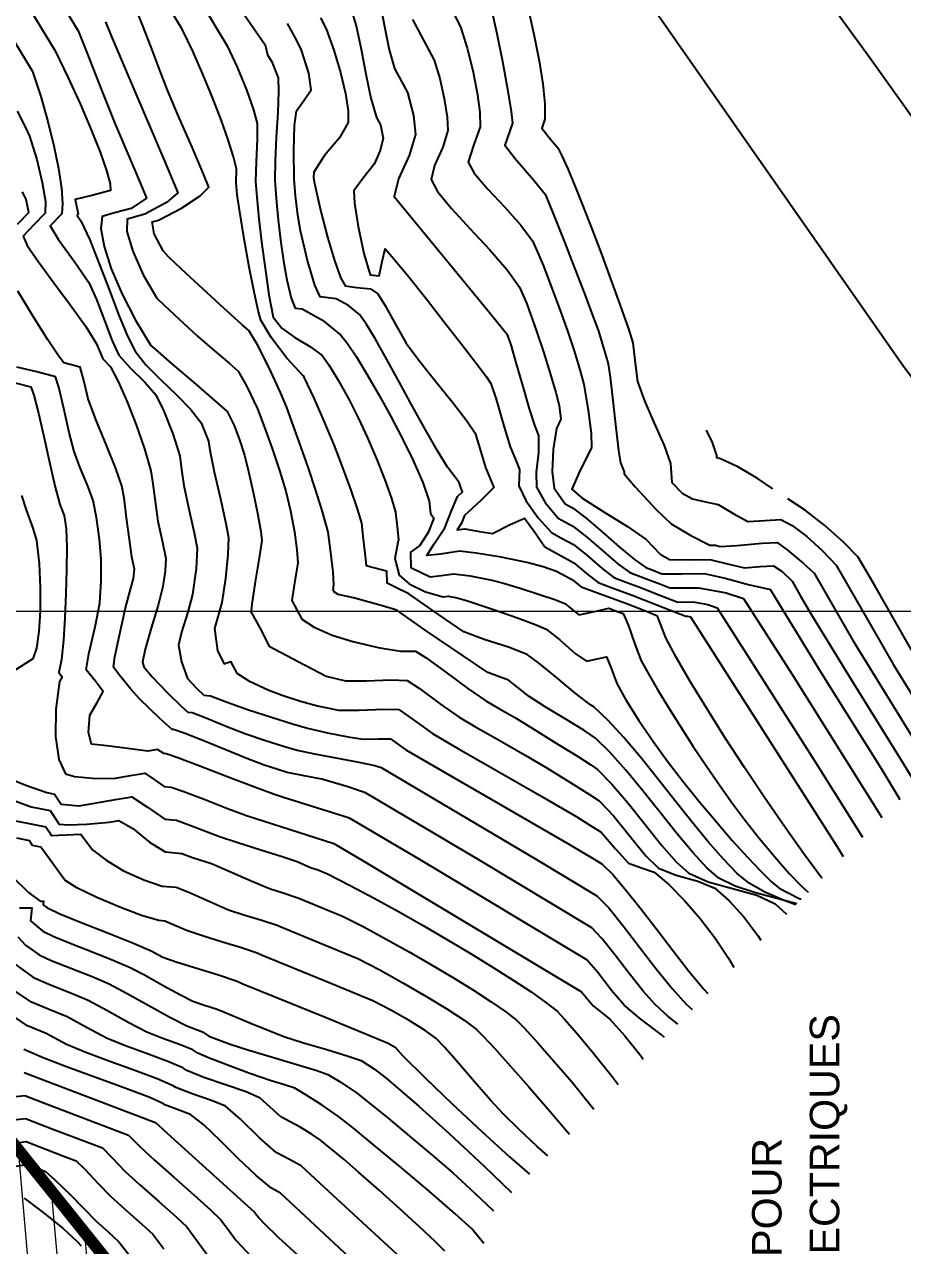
# Model space of a CAD drawing. Header units: metres. Extents: x 62264 to 62602, y 108404 to 109101.
# Drawn here: x 62511.9 to 62549.1, y 108523.1 to 108574.9 of the extents above; entities that cross this region are included whole.
import ezdxf

# ---------------------------------------------------------------- set-up
doc = ezdxf.new("R2010")
doc.units = ezdxf.units.M
doc.header["$MEASUREMENT"] = 0
doc.layers.add('0_Col__Red_0.50', color=14, linetype='Continuous', lineweight=50)
doc.layers.add('0_Hatch', color=2, linetype='Continuous', lineweight=9)
for name, color, linetype in [('coordinate', 2, 'Continuous'), ('curve livello 1m', 2, 'Continuous'), ('curve livello 5m', 7, 'Continuous'), ('Strade', 7, 'Continuous')]:
    doc.layers.add(name, color=color, linetype=linetype)
doc.styles.add('ARIAL', font='arial.ttf')

msp = doc.modelspace()

# ---------------------------------------------------------------- hatches: boundary and pattern name
at = {"layer": '0_Hatch'}
h = msp.add_hatch(dxfattribs=at)
h.set_pattern_fill('ANSI31', color=80, scale=10, angle=50)
h.paths.add_polyline_path([(62442.323, 108573.649), (62456.71, 108587.8), (62475.029, 108572.561), (62488.11, 108576.805), (62493.781, 108549.443), (62532.883, 108500.608), (62517.169, 108487.597)])

# ---------------------------------------------------------------- linework, layer by layer
at = {"layer": '0_Col__Red_0.50', "color": 80, "const_width": 0.5}
msp.add_lwpolyline([(62442.323, 108573.649), (62456.71, 108587.8), (62475.029, 108572.561), (62488.11, 108576.805), (62493.781, 108549.443), (62532.883, 108500.608), (62517.169, 108487.597)], close=True, dxfattribs=at)
at = {"layer": 'coordinate', "linetype": 'Continuous', "lineweight": 0}
msp.add_line((62300, 108550), (62587, 108550), dxfattribs=at)
at = {"layer": 'curve livello 1m', "flags": 128}
for points in [[(62511.937, 108575.764), (62513.17, 108573.744), (62513.725, 108572.595), (62514.242, 108571.46), (62514.698, 108570.392), (62515.074, 108569.442), (62515.349, 108568.663), (62515.503, 108568.106), (62515.515, 108567.822), (62514.777, 108567.629), (62514.02, 108567.436), (62514.146, 108566.817), (62514.098, 108566.767), (62514.257, 108566.533), (62514.635, 108565.73), (62515.04, 108564.72), (62515.454, 108563.624), (62515.857, 108562.561), (62516.233, 108561.649), (62516.561, 108561.009), (62517.018, 108560.438), (62517.637, 108559.811), (62518.308, 108559.166), (62518.92, 108558.544), (62519.364, 108557.984), (62519.668, 108557.204), (62519.72, 108556.826), (62519.912, 108555.903), (62520.174, 108554.756), (62520.408, 108553.718), (62520.517, 108553.12), (62520.491, 108552.397), (62520.383, 108551.376), (62520.227, 108550.361), (62520.227, 108550.361), (62520.058, 108549.758), (62519.928, 108549.265), (62520.056, 108548.316), (62520.336, 108547.77), (62520.594, 108547.865), (62520.862, 108547.363), (62521.382, 108547.044), (62522.221, 108546.645), (62522.794, 108546.435), (62523.56, 108546.189), (62524.289, 108545.981), (62525.177, 108545.806), (62526.056, 108545.805), (62527.077, 108545.849), (62527.734, 108545.825), (62528.35, 108545.397), (62529.161, 108544.817), (62530.262, 108544.162), (62531.968, 108543.186), (62533.797, 108542.141), (62535.269, 108541.28), (62535.943, 108540.865), (62536.306, 108540.628), (62536.91, 108539.933), (62537.462, 108539.317), (62538.017, 108539.123), (62538.557, 108538.931), (62539.177, 108538.412), (62539.838, 108537.743), (62540.502, 108536.97), (62541.137, 108536.139), (62541.707, 108535.294), (62541.933, 108534.904)], [(62513.436, 108575.749), (62514.148, 108574.584), (62514.517, 108573.673), (62515.154, 108572.042), (62515.713, 108570.633), (62516.205, 108569.475), (62516.777, 108568.144), (62517.047, 108567.491), (62516.388, 108567.057), (62515.686, 108566.876), (62515.163, 108566.715), (62515.101, 108566.217), (62515.24, 108565.453), (62515.55, 108564.499), (62516.004, 108563.431), (62516.572, 108562.324), (62517.226, 108561.255), (62517.305, 108561.182), (62518.109, 108560.482), (62519.129, 108559.61), (62520.025, 108558.842), (62520.457, 108558.453), (62520.754, 108557.871), (62520.981, 108557.262), (62521.19, 108556.606), (62521.365, 108555.915), (62521.561, 108555.045), (62521.745, 108554.148), (62521.885, 108553.375), (62521.927, 108552.992), (62521.834, 108552.342), (62521.649, 108551.241), (62521.499, 108550.288), (62521.471, 108550.018), (62521.46, 108549.978), (62521.475, 108549.923), (62521.484, 108549.927), (62521.848, 108549.292), (62522.242, 108548.508), (62523.472, 108547.859), (62524.651, 108547.237), (62525.473, 108547.045), (62526.362, 108547.043), (62527.396, 108547.093), (62528.084, 108547.065), (62528.603, 108546.719), (62529.501, 108546.062), (62530.288, 108545.508), (62530.952, 108545.113), (62531.98, 108544.524), (62533.082, 108543.895), (62533.97, 108543.376), (62534.98, 108542.758), (62535.816, 108542.232), (62536.227, 108541.957), (62536.847, 108541.304), (62537.54, 108540.445), (62538.205, 108539.629), (62538.741, 108539.105), (62539.488, 108538.805), (62540.403, 108538.562), (62541.121, 108538.265), (62541.719, 108537.743), (62542.35, 108537.046), (62542.951, 108536.259), (62543.077, 108536.062)], [(62544.591, 108537.596), (62543.808, 108537.804), (62542.852, 108538.058), (62541.983, 108538.34), (62541.298, 108538.681), (62541.298, 108538.681), (62540.788, 108539.117), (62540.184, 108539.771), (62539.513, 108540.576), (62538.8, 108541.469), (62538.073, 108542.384), (62537.357, 108543.257), (62536.68, 108544.022), (62536.068, 108544.615), (62536.068, 108544.615), (62535.574, 108544.951), (62534.782, 108545.433), (62533.929, 108545.948), (62533.252, 108546.386), (62533.252, 108546.386), (62532.777, 108546.766), (62532.381, 108547.078), (62532.381, 108547.078), (62531.507, 108547.393), (62528.895, 108549.17), (62527.642, 108550.041), (62526.987, 108550.243), (62525.81, 108550.561), (62525.81, 108550.561), (62525.169, 108550.71), (62525.001, 108550.799), (62524.946, 108550.902), (62524.979, 108551.112), (62524.948, 108551.651), (62524.857, 108552.477), (62524.734, 108553.341), (62524.734, 108553.341), (62524.688, 108553.557), (62524.47, 108554.3), (62524.202, 108555.149), (62523.902, 108556.056), (62523.587, 108556.971), (62523.274, 108557.842), (62522.98, 108558.622), (62522.723, 108559.259), (62522.723, 108559.259), (62522.241, 108560.313), (62521.744, 108561.285), (62521.382, 108561.883), (62521.382, 108561.883), (62521.097, 108562.13), (62520.15, 108562.987), (62519.26, 108563.804), (62518.509, 108564.505), (62517.976, 108565.015), (62517.742, 108565.259), (62517.742, 108565.259), (62517.363, 108565.991), (62517.276, 108566.491), (62517.276, 108566.491), (62517.553, 108566.569), (62518.526, 108567.076), (62519.313, 108567.594), (62519.678, 108567.968), (62519.678, 108567.968), (62519.472, 108568.485), (62518.97, 108569.652), (62518.387, 108571.002), (62517.936, 108572.072), (62517.936, 108572.072), (62517.619, 108572.881), (62517.232, 108573.897), (62516.884, 108574.807), (62516.684, 108575.301)], [(62519.609, 108575.371), (62520.012, 108574.695), (62520.463, 108573.954), (62520.88, 108573.044), (62521.271, 108572.09), (62521.577, 108571.246), (62521.737, 108570.666), (62521.737, 108570.017), (62521.681, 108569.043), (62521.66, 108568.204), (62521.709, 108567.544), (62521.804, 108566.617), (62521.931, 108565.541), (62522.077, 108564.429), (62522.229, 108563.399), (62522.414, 108562.458), (62522.774, 108561.984), (62523.321, 108561.596), (62523.995, 108561.191), (62524.49, 108560.827), (62524.769, 108560.44), (62525.167, 108559.784), (62525.61, 108558.984), (62526.027, 108558.165), (62526.402, 108557.347), (62526.784, 108556.445), (62527.134, 108555.556), (62527.417, 108554.773), (62527.593, 108554.192), (62527.656, 108553.571), (62527.721, 108553.025), (62527.734, 108553.007), (62527.698, 108552.981), (62527.568, 108552.226), (62527.745, 108551.517), (62528.167, 108551.154), (62528.857, 108550.815), (62529.607, 108550.599), (62529.838, 108550.629), (62530.205, 108550.568), (62530.645, 108550.436), (62531.74, 108550.068), (62532.763, 108549.708), (62533.558, 108549.413), (62533.97, 108549.24), (62534.561, 108548.783), (62535.21, 108548.204), (62535.681, 108547.879), (62536.534, 108548.063), (62536.728, 108547.583), (62536.969, 108546.93), (62537.358, 108546.246), (62537.909, 108545.369), (62538.522, 108544.454), (62539.099, 108543.654), (62539.764, 108542.797), (62540.465, 108541.929), (62541.174, 108541.081), (62541.862, 108540.286), (62542.502, 108539.574), (62543.066, 108538.977), (62543.526, 108538.528), (62543.855, 108538.257), (62544.7, 108537.821), (62544.784, 108537.791)], [(62520.977, 108575.563), (62521.593, 108574.686), (62522.067, 108573.999), (62522.174, 108573.575), (62522.352, 108573.28), (62522.618, 108572.596), (62522.637, 108572.024), (62522.599, 108571.129), (62522.537, 108570.087), (62522.487, 108569.072), (62522.481, 108568.26), (62522.532, 108567.478), (62522.62, 108566.565), (62522.732, 108565.62), (62522.856, 108564.746), (62522.98, 108564.044), (62523.176, 108563.26), (62523.338, 108562.843), (62523.631, 108562.807), (62524.496, 108562.33), (62525.276, 108561.698), (62525.556, 108561.339), (62525.933, 108560.771), (62526.379, 108560.04), (62526.869, 108559.192), (62527.375, 108558.274), (62527.87, 108557.332), (62528.329, 108556.411), (62528.744, 108555.449), (62529.022, 108554.652), (62529.079, 108554.135), (62529.223, 108553.942), (62528.973, 108553.333), (62528.616, 108552.779), (62528.225, 108552.493), (62528.246, 108551.853), (62529.06, 108551.452), (62529.533, 108551.507), (62530.069, 108551.581), (62530.758, 108551.494), (62531.679, 108551.314), (62532.163, 108551.183), (62532.877, 108550.969), (62533.605, 108550.738), (62534.343, 108550.485), (62534.764, 108550.322), (62535.36, 108549.847), (62535.969, 108549.97), (62536.631, 108550.121), (62537.068, 108549.959), (62537.24, 108549.892), (62537.455, 108549.411), (62537.734, 108548.592), (62538.006, 108547.898), (62538.306, 108547.342), (62538.695, 108546.673), (62539.154, 108545.92), (62539.666, 108545.109), (62540.212, 108544.269), (62540.774, 108543.428), (62541.335, 108542.612), (62541.876, 108541.85), (62542.38, 108541.17), (62543.007, 108540.372), (62543.662, 108539.585), (62544.279, 108538.885), (62544.791, 108538.347), (62545.081, 108538.091)], [(62526.937, 108575.73), (62527.132, 108574.765), (62527.328, 108573.787), (62527.549, 108572.993), (62527.827, 108572.475), (62528.097, 108571.969), (62528.351, 108571.004), (62528.441, 108570.2), (62528.164, 108569.312), (62527.72, 108568.317), (62527.537, 108567.568), (62531.571, 108562.652), (62532.175, 108561.913), (62532.304, 108561.744), (62532.472, 108561.278), (62532.709, 108560.475), (62532.981, 108559.514), (62533.253, 108558.576), (62533.489, 108557.839), (62533.654, 108557.441), (62533.646, 108556.727), (62533.553, 108555.894), (62533.565, 108555.255), (62533.927, 108554.597), (62534.489, 108553.942), (62535.108, 108553.601), (62535.691, 108553.147), (62536.377, 108552.555), (62537.032, 108551.994), (62537.522, 108551.63), (62538.183, 108551.386), (62538.787, 108551.149), (62539.216, 108550.981), (62539.803, 108550.981), (62540.442, 108550.987), (62541.6, 108550.78), (62542.341, 108550.534), (62544.382, 108547.335), (62548.199, 108541.248)], [(62529.986, 108575.466), (62530.364, 108574.711), (62530.632, 108573.852), (62530.868, 108572.902), (62531.05, 108571.964), (62531.161, 108571.136), (62531.181, 108570.521), (62530.892, 108569.724), (62530.664, 108569.017), (62530.932, 108568.555), (62531.508, 108567.885), (62532.222, 108567.114), (62532.906, 108566.348), (62533.391, 108565.694), (62533.571, 108565.314), (62533.845, 108564.652), (62534.177, 108563.798), (62534.532, 108562.844), (62534.874, 108561.881), (62535.156, 108561.023), (62535.413, 108560.178), (62535.566, 108559.6), (62535.76, 108558.521), (62535.883, 108557.528), (62535.898, 108556.92), (62535.419, 108555.969), (62535.064, 108555.16), (62535.064, 108555.16), (62535.486, 108554.798), (62536.393, 108554.226), (62537.423, 108553.59), (62538.21, 108553.037), (62538.801, 108552.407), (62539.208, 108552.182), (62540, 108552.178), (62540.912, 108552.189), (62541.664, 108552.007), (62542.386, 108551.837), (62543.047, 108551.888), (62543.606, 108551.917), (62543.975, 108551.673), (62544.394, 108551.263), (62544.742, 108550.665), (62545.216, 108549.838), (62546.946, 108547.024), (62548.983, 108543.758), (62549.63, 108542.697)], [(62531.661, 108575.478), (62531.883, 108574.475), (62532.124, 108573.283), (62532.343, 108572.114), (62532.499, 108571.177), (62532.55, 108570.681), (62532.228, 108569.742), (62532.65, 108569.196), (62533.434, 108568.278), (62533.931, 108567.665), (62534.077, 108567.329), (62534.372, 108566.595), (62534.763, 108565.605), (62535.193, 108564.498), (62535.609, 108563.417), (62535.954, 108562.504), (62536.175, 108561.898), (62536.408, 108561.15), (62536.605, 108560.48), (62536.685, 108559.916), (62536.801, 108558.919), (62536.93, 108557.785), (62537.046, 108556.808), (62537.124, 108556.286), (62537.278, 108555.903), (62537.285, 108555.815), (62537.762, 108555.246), (62538.628, 108554.323), (62539.267, 108553.704), (62540.109, 108553.205), (62540.916, 108552.789), (62541.147, 108552.79), (62541.347, 108552.742), (62542.052, 108552.783), (62543.132, 108552.874), (62543.766, 108552.9), (62544.187, 108552.594), (62544.87, 108552.028), (62545.327, 108551.605), (62545.327, 108551.605), (62546.091, 108550.283), (62546.955, 108548.781), (62548.909, 108545.616), (62550.293, 108543.369)], [(62515.306, 108574.972), (62515.543, 108574.371), (62516.583, 108571.922), (62517.792, 108569.109), (62518.362, 108567.729), (62517.89, 108567.32), (62516.97, 108566.813), (62516.22, 108566.603), (62516.21, 108566.081), (62516.457, 108565.245), (62516.901, 108564.252), (62517.484, 108563.257), (62517.771, 108562.971), (62518.407, 108562.378), (62519.201, 108561.656), (62519.821, 108561.119), (62520.54, 108560.504), (62520.919, 108560.168), (62521.288, 108559.523), (62521.738, 108558.565), (62522.029, 108557.825), (62522.363, 108556.889), (62522.685, 108555.92), (62522.939, 108555.082), (62523.137, 108554.249), (62523.31, 108553.358), (62523.412, 108552.598), (62523.453, 108552.052), (62523.307, 108551.185), (62523.199, 108550.445), (62523.621, 108549.654), (62524.144, 108549.322), (62524.91, 108548.974), (62525.787, 108548.707), (62526.858, 108548.457), (62527.804, 108548.3), (62528.434, 108548.305), (62528.886, 108548.015), (62529.72, 108547.41), (62530.656, 108546.726), (62531.414, 108546.199), (62531.992, 108545.863), (62532.671, 108545.472), (62533.615, 108544.897), (62534.519, 108544.338), (62535.298, 108543.849), (62535.868, 108543.48), (62536.148, 108543.286), (62536.764, 108542.67), (62537.453, 108541.856), (62538.17, 108540.957), (62538.868, 108540.088), (62539.5, 108539.362), (62540.019, 108538.893), (62540.836, 108538.532), (62541.878, 108538.244), (62542.907, 108537.957), (62543.686, 108537.599), (62544.154, 108537.153)], [(62545.664, 108538.682), (62545.661, 108538.686), (62545.661, 108538.686), (62544.899, 108539.715), (62544.08, 108540.868), (62543.231, 108542.102), (62542.381, 108543.375), (62541.554, 108544.646), (62540.78, 108545.872), (62540.085, 108547.012), (62539.497, 108548.024), (62539.042, 108548.866), (62539.042, 108548.866), (62538.687, 108549.791), (62538.259, 108549.964), (62537.347, 108550.316), (62537.347, 108550.316), (62536.27, 108550.713), (62535.502, 108550.998), (62535.502, 108550.998), (62535.178, 108551.262), (62534.413, 108551.683), (62533.849, 108551.872), (62533.152, 108552.06), (62533.152, 108552.06), (62532.072, 108552.282), (62531.016, 108552.457), (62530.301, 108552.533), (62530.301, 108552.533), (62529.5, 108552.413), (62528.92, 108552.356), (62528.92, 108552.356), (62529.224, 108552.848), (62529.678, 108553.53), (62529.678, 108553.53), (62529.964, 108554.242), (62530.219, 108554.852), (62530.219, 108554.852), (62530.432, 108555.054), (62530.372, 108555.197), (62530.296, 108555.447), (62529.8, 108556.096), (62529.365, 108556.796), (62528.858, 108557.678), (62528.312, 108558.667), (62527.756, 108559.687), (62527.222, 108560.663), (62526.742, 108561.518), (62526.344, 108562.179), (62526.062, 108562.57), (62526.062, 108562.57), (62525.598, 108562.946), (62525.082, 108563.23), (62525.082, 108563.23), (62524.398, 108563.314), (62524.17, 108563.817), (62523.861, 108564.856), (62523.562, 108566.12), (62523.562, 108566.12), (62523.454, 108566.783), (62523.357, 108567.596), (62523.302, 108568.316), (62523.302, 108568.316), (62523.282, 108569.509), (62523.316, 108570.575), (62523.392, 108571.193), (62523.392, 108571.193), (62523.719, 108571.654), (62524.012, 108572.087), (62524.012, 108572.087), (62523.921, 108572.79), (62523.613, 108573.77), (62523.613, 108573.77), (62523.397, 108574.213), (62523.022, 108574.895)], [(62524.416, 108575.143), (62524.648, 108574.674), (62524.978, 108573.768), (62525.259, 108572.824), (62525.47, 108571.935), (62525.587, 108571.199), (62525.59, 108570.709), (62525.212, 108570.06), (62524.578, 108569.308), (62524.13, 108568.602), (62524.123, 108568.372), (62524.143, 108568.196), (62524.415, 108566.989), (62524.714, 108565.839), (62525.009, 108564.85), (62525.267, 108564.13), (62525.458, 108563.784), (62525.947, 108563.713), (62526.533, 108563.653), (62526.848, 108563.441), (62527.168, 108562.925), (62527.631, 108562.078), (62528.05, 108561.359), (62528.582, 108560.633), (62529.28, 108559.749), (62530.005, 108558.847), (62530.614, 108558.066), (62530.965, 108557.546), (62531.168, 108556.892), (62531.411, 108556.078), (62531.762, 108555.232), (62531.212, 108554.685), (62530.513, 108554.047), (62530.382, 108553.726), (62530.198, 108553.442), (62530.533, 108553.484), (62531.155, 108553.375), (62531.699, 108553.291), (62532.429, 108553.661), (62533.06, 108553.94), (62533.457, 108553.408), (62533.915, 108552.724), (62534.482, 108552.406), (62535.155, 108552.042), (62535.691, 108551.6), (62536.176, 108551.209), (62536.779, 108550.984), (62537.625, 108550.673), (62538.952, 108550.151), (62539.895, 108549.784), (62539.972, 108549.785), (62540.091, 108549.756), (62546.294, 108540.035), (62546.568, 108539.597)], [(62528.308, 108575.066), (62528.777, 108574.192), (62529.23, 108573.34), (62529.466, 108572.563), (62529.659, 108571.715), (62529.783, 108570.934), (62529.811, 108570.361), (62529.593, 108569.662), (62529.244, 108568.881), (62529.101, 108568.293), (62529.372, 108567.787), (62529.964, 108567.066), (62530.742, 108566.214), (62531.572, 108565.317), (62532.32, 108564.458), (62532.85, 108563.722), (62533.15, 108563.015), (62533.573, 108561.865), (62533.864, 108560.989), (62534.15, 108560.075), (62534.386, 108559.269), (62534.527, 108558.719), (62534.6, 108558.13), (62534.417, 108557.742), (62534.273, 108556.843), (62534.235, 108555.904), (62534.314, 108555.207), (62534.775, 108554.551), (62535.085, 108554.38), (62535.67, 108553.934), (62536.361, 108553.346), (62537.072, 108552.727), (62537.713, 108552.188), (62538.196, 108551.841), (62538.461, 108551.743), (62538.877, 108551.58), (62539.738, 108551.579), (62540.677, 108551.588), (62541.563, 108551.393), (62542.589, 108551.108), (62543.424, 108550.932), (62543.447, 108550.934), (62543.462, 108550.922), (62543.477, 108550.895), (62545.663, 108547.339), (62548.238, 108543.213), (62548.963, 108542.022)], [(62511.559, 108571.179), (62511.912, 108570.494), (62512.084, 108570.131), (62512.39, 108569.143), (62512.624, 108568.167), (62512.755, 108567.356), (62512.751, 108566.863), (62512.262, 108566.363), (62511.817, 108565.887), (62511.99, 108565.497), (62512.462, 108564.799), (62513.112, 108563.913), (62513.82, 108562.959), (62514.466, 108562.055), (62514.928, 108561.32), (62515.19, 108560.693), (62515.508, 108560.35), (62515.837, 108559.731), (62516.215, 108558.874), (62516.599, 108557.887), (62516.949, 108556.875), (62517.224, 108555.943), (62517.309, 108555.395), (62517.418, 108554.54), (62517.522, 108553.805), (62517.716, 108552.922), (62517.863, 108552.223), (62517.832, 108551.705), (62517.738, 108551.046), (62517.537, 108550.254), (62517.244, 108549.283), (62516.98, 108548.391), (62516.865, 108547.839), (62516.921, 108547.635), (62517.278, 108547.219), (62517.944, 108546.519), (62518.489, 108545.985), (62518.798, 108545.715), (62518.97, 108545.697), (62519.531, 108545.487), (62520.448, 108545.116), (62521.244, 108544.806), (62522.036, 108544.535), (62522.845, 108544.275), (62523.429, 108544.104), (62524.157, 108543.947), (62525.062, 108543.781), (62525.973, 108543.614), (62526.722, 108543.453), (62526.983, 108543.372), (62533.563, 108539.476), (62536.126, 108537.939), (62536.627, 108537.419), (62537.246, 108536.658), (62537.934, 108535.765), (62538.64, 108534.845), (62539.313, 108534.005), (62539.903, 108533.351), (62540.169, 108533.119)], [(62511.578, 108566.389), (62512.054, 108566.885), (62511.941, 108567.437), (62511.792, 108567.767)], [(62539.556, 108532.498), (62539.119, 108532.851), (62538.592, 108533.325), (62538.592, 108533.325), (62538.082, 108533.9), (62537.496, 108534.645), (62536.897, 108535.427), (62536.348, 108536.117), (62535.91, 108536.583), (62535.91, 108536.583), (62531.117, 108539.458), (62526.316, 108542.301), (62525.528, 108542.573), (62524.464, 108542.876), (62524.464, 108542.876), (62523.725, 108543.022), (62522.999, 108543.166), (62522.999, 108543.166), (62522.565, 108543.297), (62522.027, 108543.478), (62522.027, 108543.478), (62521.291, 108543.758), (62520.365, 108544.13), (62519.423, 108544.513), (62518.639, 108544.824), (62518.188, 108544.982), (62518.188, 108544.982), (62518.128, 108544.988), (62517.624, 108545.43), (62516.732, 108546.302), (62516.732, 108546.302), (62516.374, 108546.693), (62515.881, 108547.296), (62515.644, 108547.624), (62515.644, 108547.624), (62515.705, 108548.056), (62515.893, 108548.986), (62516.153, 108550.133), (62516.153, 108550.133), (62516.339, 108550.81), (62516.494, 108551.388), (62516.494, 108551.388), (62516.535, 108551.775), (62516.423, 108552.295), (62516.315, 108553.033), (62516.198, 108553.952), (62516.088, 108554.797), (62516.002, 108555.312), (62516.002, 108555.312), (62515.745, 108556.042), (62515.331, 108557.054), (62514.895, 108558.114), (62514.569, 108558.991), (62514.569, 108558.991), (62514.383, 108559.77), (62514.234, 108560.341), (62514.234, 108560.341), (62513.533, 108560.519), (62513.305, 108560.814), (62512.863, 108561.488), (62512.27, 108562.437), (62511.589, 108563.562)], [(62538.997, 108531.932), (62538.843, 108532.061), (62537.985, 108532.711), (62537.282, 108533.298), (62537.282, 108533.298), (62536.751, 108533.927), (62536.165, 108534.689), (62535.694, 108535.227), (62535.694, 108535.227), (62528.67, 108539.44), (62525.649, 108541.229), (62522.85, 108542.099), (62522.427, 108542.236), (62521.545, 108542.561), (62520.428, 108542.989), (62519.295, 108543.426), (62518.368, 108543.778), (62517.868, 108543.949), (62517.868, 108543.949), (62517.774, 108543.959), (62517.513, 108544.135), (62517.097, 108544.064), (62516.355, 108544.16), (62515.354, 108544.296), (62515.354, 108544.296), (62514.715, 108544.359), (62514.581, 108544.856), (62514.636, 108545.589), (62514.636, 108545.589), (62514.95, 108546.125), (62515.201, 108546.599), (62514.86, 108547.044), (62514.487, 108547.51), (62514.487, 108547.51), (62514.592, 108548.188), (62514.861, 108549.337), (62515.06, 108550.338), (62515.123, 108551.282), (62515.125, 108552.209), (62515.125, 108552.209), (62515.05, 108553.053), (62514.922, 108553.969), (62514.78, 108554.682), (62514.78, 108554.682), (62514.564, 108555.272), (62514.234, 108556.068), (62513.972, 108556.758), (62513.972, 108556.758), (62513.763, 108557.562), (62513.535, 108558.583), (62513.329, 108559.482), (62513.186, 108559.922), (62513.186, 108559.922), (62512.395, 108560.133), (62511.541, 108560.34)], [(62511.36, 108559.703), (62512.138, 108559.504), (62512.273, 108559.149), (62512.463, 108558.394), (62512.687, 108557.396), (62512.926, 108556.314), (62513.162, 108555.304), (62513.374, 108554.524), (62513.558, 108554.051), (62513.637, 108553.488), (62513.659, 108552.708), (62513.655, 108551.768), (62513.629, 108550.746), (62513.583, 108549.719), (62513.52, 108548.762), (62513.443, 108547.954), (62513.33, 108547.396), (62513.471, 108547.216), (62513.359, 108547.017), (62513.192, 108545.848), (62513.186, 108544.685), (62513.329, 108543.709), (62513.61, 108543.105), (62513.995, 108542.988), (62514.748, 108542.915), (62515.642, 108542.907), (62516.363, 108543.038), (62516.963, 108543.131), (62517.364, 108542.868), (62517.794, 108542.572), (62518.092, 108542.542), (62518.582, 108542.37), (62519.478, 108542.027), (62520.478, 108541.642), (62521.28, 108541.344), (62523.831, 108540.515), (62524.982, 108540.158), (62526.224, 108539.423), (62535.478, 108533.872), (62535.972, 108533.272), (62536.672, 108532.707), (62537.304, 108532.007), (62537.999, 108531.143), (62538.091, 108531.015)], [(62543.581, 108555.176), (62542.919, 108555.639), (62542.1, 108556.114), (62541.37, 108556.459), (62541.37, 108556.459), (62541.215, 108556.492), (62541.206, 108556.599), (62541.021, 108557.148), (62540.775, 108557.672)], [(62551.619, 108544.711), (62551.509, 108544.92), (62551.22, 108545.395), (62550.794, 108546.078), (62550.432, 108546.666), (62550.432, 108546.666), (62549.259, 108548.7), (62547.92, 108551.054), (62547.192, 108552.288), (62547.192, 108552.288), (62546.58, 108552.923), (62545.786, 108553.624), (62544.95, 108554.274), (62544.213, 108554.759)], [(62511.191, 108542.063), (62512.149, 108541.711), (62512.963, 108541.548), (62513.306, 108541.019), (62513.338, 108540.965), (62513.722, 108540.941), (62514.506, 108540.975), (62515.456, 108541.056), (62515.802, 108541.115), (62515.864, 108541.125), (62516.461, 108540.782), (62517.174, 108540.213), (62517.833, 108539.799), (62518.541, 108539.727), (62518.986, 108539.56), (62519.79, 108539.299), (62520.57, 108538.972), (62521.48, 108538.568), (62522.255, 108538.243), (62522.838, 108538.055), (62523.417, 108537.869), (62523.491, 108537.837), (62524.556, 108537.403), (62525.352, 108537.076), (62526.248, 108536.616), (62527.195, 108536.105), (62528.164, 108535.564), (62529.123, 108535.008), (62530.044, 108534.458), (62530.894, 108533.931), (62531.645, 108533.444), (62532.265, 108533.017), (62532.725, 108532.667), (62533.036, 108532.35), (62533.604, 108531.723), (62534.319, 108530.909), (62535.072, 108530.032), (62535.475, 108529.545), (62535.941, 108528.966), (62535.997, 108528.894)], [(62511.486, 108541.113), (62512.216, 108540.974), (62512.778, 108540.855), (62512.91, 108540.652), (62513.002, 108540.498), (62513.626, 108540.523), (62514.26, 108540.552), (62514.756, 108539.877), (62515.33, 108539.446), (62516.07, 108538.998), (62516.927, 108538.612), (62517.704, 108538.347), (62518.291, 108538.301), (62518.859, 108538.072), (62519.747, 108537.675), (62520.519, 108537.347), (62521.166, 108537.133), (62521.931, 108536.898), (62522.572, 108536.685), (62522.704, 108536.628), (62524.587, 108535.861), (62525.994, 108535.284), (62526.923, 108534.8), (62527.907, 108534.255), (62528.878, 108533.689), (62529.765, 108533.144), (62530.499, 108532.662), (62531.01, 108532.284), (62531.295, 108532.003), (62531.795, 108531.466), (62532.457, 108530.731), (62533.226, 108529.86), (62534.049, 108528.912), (62534.873, 108527.948), (62534.958, 108527.842)], [(62534.045, 108526.918), (62533.595, 108527.316), (62532.814, 108528.045), (62532.165, 108528.68), (62532.165, 108528.68), (62531.614, 108529.28), (62530.941, 108530.054), (62530.257, 108530.85), (62529.671, 108531.516), (62529.295, 108531.901), (62529.295, 108531.901), (62528.842, 108532.223), (62528.165, 108532.646), (62527.388, 108533.093), (62526.637, 108533.491), (62526.637, 108533.491), (62524.618, 108534.32), (62521.916, 108535.42), (62521.916, 108535.42), (62521.728, 108535.501), (62521.069, 108535.724), (62520.26, 108535.975), (62519.449, 108536.226), (62518.783, 108536.451), (62518.783, 108536.451), (62518.248, 108536.683), (62517.813, 108536.866), (62517.813, 108536.866), (62517.557, 108536.886), (62516.833, 108537.104), (62515.904, 108537.451), (62514.933, 108537.861), (62514.083, 108538.27), (62514.083, 108538.27), (62513.586, 108538.602), (62512.72, 108539.781), (62512.561, 108539.995), (62512.215, 108540.068), (62512.09, 108540.262), (62511.539, 108540.379)], [(62511.356, 108538.736), (62512.034, 108538.08), (62512.531, 108537.713), (62512.678, 108537.713), (62512.664, 108537.559), (62512.811, 108537.434), (62513.364, 108537.174), (62514.279, 108536.803), (62515.36, 108536.379), (62516.412, 108535.959), (62517.24, 108535.6), (62517.735, 108535.333), (62518.34, 108535.121), (62519.216, 108534.85), (62520.139, 108534.567), (62520.884, 108534.317), (62521.129, 108534.211), (62524.649, 108532.778), (62527.279, 108531.698), (62527.58, 108531.518), (62527.906, 108531.153), (62528.85, 108530.216), (62530.006, 108529.109), (62531.244, 108527.955), (62532.429, 108526.879), (62533.275, 108526.139)], [(62511.588, 108536.192), (62511.913, 108535.848), (62512.487, 108535.432), (62512.994, 108535.2), (62513.828, 108534.868), (62514.734, 108534.51), (62515.457, 108534.202), (62516.222, 108533.803), (62517.136, 108533.294), (62518.035, 108532.793), (62518.755, 108532.423), (62519.415, 108532.167), (62519.685, 108531.992), (62520.589, 108531.65), (62521.378, 108531.398), (62522.384, 108531.096), (62523.41, 108530.791), (62524.256, 108530.533), (62524.727, 108530.369), (62525.253, 108530.055), (62525.934, 108529.588), (62526.491, 108529.155), (62527.277, 108528.518), (62528.192, 108527.757), (62529.138, 108526.954), (62530.017, 108526.19), (62530.567, 108525.693), (62531.205, 108525.098), (62531.74, 108524.584)], [(62531.329, 108523.206), (62530.824, 108523.819), (62530.119, 108524.466), (62529.012, 108525.421), (62527.845, 108526.41), (62526.737, 108527.332), (62525.806, 108528.089), (62525.171, 108528.583), (62525.171, 108528.583), (62524.483, 108529.065), (62523.797, 108529.509), (62523.32, 108529.782), (62523.32, 108529.782), (62522.883, 108529.919), (62522.326, 108530.089), (62522.326, 108530.089), (62521.372, 108530.426), (62520.439, 108530.771), (62519.672, 108531.069), (62519.217, 108531.265), (62519.217, 108531.265), (62519, 108531.405), (62518.443, 108531.633), (62517.69, 108531.908), (62517.053, 108532.161), (62517.053, 108532.161), (62516.293, 108532.559), (62515.366, 108533.079), (62514.565, 108533.502), (62514.565, 108533.502), (62513.798, 108533.824), (62512.899, 108534.178), (62512.325, 108534.43), (62512.325, 108534.43), (62511.51, 108535.021)], [(62529.684, 108522.878), (62529.268, 108523.288), (62528.607, 108523.909), (62527.788, 108524.66), (62526.898, 108525.461), (62526.027, 108526.232), (62526.027, 108526.232), (62525.41, 108526.761), (62524.811, 108527.259), (62524.409, 108527.578), (62524.409, 108527.578), (62524.012, 108527.846), (62523.555, 108528.131), (62523.555, 108528.131), (62522.737, 108528.565), (62522.285, 108528.98), (62521.862, 108529.361), (62521.862, 108529.361), (62521.262, 108529.626), (62520.391, 108529.927), (62519.477, 108530.24), (62518.748, 108530.539), (62518.748, 108530.539), (62518.585, 108530.644), (62517.942, 108530.916), (62517.043, 108531.247), (62516.106, 108531.591), (62515.351, 108531.898), (62515.351, 108531.898), (62514.528, 108532.342), (62513.674, 108532.803), (62513.674, 108532.803), (62512.845, 108533.142), (62512.163, 108533.429), (62512.163, 108533.429), (62511.439, 108533.928)], [(62528.544, 108521.937), (62524.577, 108525.575), (62523.592, 108526.496), (62523.066, 108526.775), (62522.535, 108527.057), (62522.535, 108527.057), (62521.822, 108527.684), (62521.03, 108528.465), (62520.382, 108529.017), (62520.382, 108529.017), (62519.794, 108529.262), (62518.971, 108529.54), (62518.28, 108529.812), (62518.28, 108529.812), (62518.17, 108529.883), (62517.49, 108530.178), (62516.541, 108530.535), (62515.48, 108530.92), (62514.464, 108531.299), (62513.649, 108531.636), (62513.649, 108531.636), (62512.782, 108532.104), (62512.001, 108532.428), (62511.112, 108533.04)], [(62511.856, 108530.45), (62512.224, 108530.306), (62516.894, 108528.534), (62517.34, 108528.361), (62517.344, 108528.358), (62517.421, 108528.329), (62518.069, 108527.739), (62521.62, 108524.535), (62521.812, 108524.273), (62521.998, 108524.075), (62522.633, 108523.463), (62523.432, 108522.72)], [(62511, 108529.368), (62511.887, 108529.476), (62512.649, 108529.177), (62516.283, 108527.798), (62516.738, 108527.328), (62517.38, 108526.736), (62518.2, 108526.009), (62519.043, 108525.267), (62519.756, 108524.63), (62520.182, 108524.22), (62520.496, 108523.795), (62520.838, 108523.326), (62521.475, 108522.649)], [(62511.151, 108528.413), (62511.917, 108528.503), (62513.074, 108528.048), (62515.174, 108527.252), (62515.584, 108526.832), (62516.122, 108526.272), (62516.758, 108525.689), (62517.561, 108524.981), (62518.3, 108524.327), (62518.745, 108523.905), (62519.28, 108523.18), (62519.863, 108522.379)], [(62511.178, 108527.408), (62511.948, 108527.529), (62513.499, 108526.919), (62514.064, 108526.705), (62514.407, 108526.365), (62514.992, 108525.746), (62515.505, 108525.217), (62516.122, 108524.658), (62516.847, 108524.018), (62517.307, 108523.591), (62517.772, 108522.979)], [(62511.852, 108525.121), (62512.663, 108524.512), (62513.508, 108523.834), (62514.099, 108523.285), (62514.272, 108523.106)]]:
    msp.add_lwpolyline(points, dxfattribs=at)
at = {"layer": 'curve livello 5m', "flags": 128}
for points in [[(62544.555, 108537.559), (62544.066, 108537.732), (62543.238, 108538.095), (62542.576, 108538.469), (62542.576, 108538.469), (62542.073, 108538.884), (62541.49, 108539.485), (62540.843, 108540.229), (62540.151, 108541.075), (62539.43, 108541.981), (62538.697, 108542.905), (62537.969, 108543.805), (62537.264, 108544.639), (62536.598, 108545.366), (62535.989, 108545.944), (62535.852, 108546.03), (62535.193, 108546.542), (62534.395, 108547.201), (62533.656, 108547.807), (62533.175, 108548.159), (62532.376, 108548.474), (62531.347, 108548.798), (62530.487, 108549.126), (62530.487, 108549.126), (62529.408, 108549.861), (62528.153, 108550.733), (62527.63, 108550.985), (62527.244, 108551.181), (62527.228, 108551.691), (62526.504, 108551.878), (62526.363, 108551.915), (62526.345, 108552.073), (62526.224, 108553.177), (62526.163, 108553.733), (62525.987, 108554.34), (62525.717, 108555.129), (62525.377, 108556.047), (62524.986, 108557.039), (62524.566, 108558.051), (62524.139, 108559.029), (62523.725, 108559.918), (62523.704, 108559.955), (62523.68, 108559.971), (62522.992, 108560.721), (62522.33, 108561.594), (62521.892, 108562.328), (62521.773, 108562.741), (62521.6, 108563.526), (62521.394, 108564.573), (62521.179, 108565.768), (62520.975, 108567), (62520.888, 108567.643), (62520.839, 108568.149), (62520.857, 108568.737), (62520.731, 108569.256), (62520.505, 108569.969), (62520.199, 108570.823), (62519.833, 108571.767), (62519.427, 108572.751), (62519, 108573.721), (62518.573, 108574.627), (62517.082, 108577.104)], [(62510.437, 108575.778), (62512.109, 108573.04), (62512.189, 108572.9), (62512.228, 108572.824), (62512.561, 108571.804), (62512.859, 108570.752), (62513.111, 108569.72), (62513.307, 108568.76), (62513.435, 108567.926), (62513.486, 108567.268), (62513.448, 108566.84), (62513.448, 108566.84), (62512.957, 108566.327), (62513.296, 108565.755), (62514.01, 108564.788), (62514.593, 108563.927), (62514.593, 108563.927), (62514.915, 108563.209), (62515.259, 108562.307), (62515.591, 108561.447), (62515.875, 108560.851), (62515.875, 108560.851), (62516.353, 108560.303), (62516.968, 108559.707), (62517.436, 108559.167), (62517.436, 108559.167), (62517.776, 108558.478), (62518.15, 108557.517), (62518.446, 108556.573), (62518.446, 108556.573), (62518.527, 108556.006), (62518.621, 108555.315), (62518.621, 108555.315), (62518.818, 108554.39), (62519.063, 108553.322), (62519.19, 108552.672), (62519.19, 108552.672), (62519.139, 108551.805), (62518.983, 108550.703), (62518.983, 108550.703), (62518.785, 108549.96), (62518.526, 108549.105), (62518.397, 108548.552), (62518.397, 108548.552), (62518.517, 108547.845), (62518.78, 108547.144), (62518.78, 108547.144), (62519.155, 108546.736), (62519.468, 108546.441), (62519.752, 108546.412), (62520.46, 108546.135), (62521.367, 108545.822), (62522.342, 108545.502), (62523.226, 108545.225), (62523.859, 108545.043), (62523.859, 108545.043), (62524.704, 108544.845), (62525.579, 108544.673), (62526.22, 108544.576), (62526.22, 108544.576), (62526.859, 108544.586), (62527.384, 108544.585), (62527.384, 108544.585), (62528.034, 108544.126), (62534.97, 108540.11), (62536.01, 108539.494), (62536.342, 108539.295), (62536.809, 108538.826), (62537.372, 108538.163), (62538.003, 108537.366), (62538.674, 108536.491), (62539.359, 108535.597), (62540.028, 108534.742), (62540.655, 108533.982), (62540.833, 108533.79)], [(62525.684, 108575.579), (62525.919, 108574.806), (62526.131, 108573.818), (62526.336, 108572.751), (62526.551, 108571.74), (62526.79, 108570.921), (62526.79, 108570.921), (62526.963, 108570.598), (62527.071, 108570.04), (62526.941, 108569.523), (62526.692, 108568.936), (62526.692, 108568.936), (62526.211, 108568.327), (62525.82, 108567.802), (62525.82, 108567.802), (62525.853, 108567.286), (62526.013, 108566.304), (62526.251, 108565.149), (62526.251, 108565.149), (62526.518, 108564.255), (62526.893, 108564.209), (62527.025, 108564.807), (62527.16, 108565.348), (62527.16, 108565.348), (62527.439, 108565.031), (62528.094, 108564.23), (62528.929, 108563.185), (62528.929, 108563.185), (62529.689, 108562.217), (62530.404, 108561.294), (62531.01, 108560.501), (62531.442, 108559.923), (62531.634, 108559.645), (62531.634, 108559.645), (62531.855, 108558.974), (62532.164, 108557.888), (62532.45, 108556.958), (62532.45, 108556.958), (62532.674, 108556.428), (62532.845, 108556.007), (62532.845, 108556.007), (62532.817, 108555.303), (62533.119, 108554.681), (62533.632, 108553.951), (62534.202, 108553.333), (62534.202, 108553.333), (62534.627, 108553.094), (62535.132, 108552.821), (62535.132, 108552.821), (62535.705, 108552.363), (62536.353, 108551.801), (62536.849, 108551.42), (62536.849, 108551.42), (62537.288, 108551.256), (62537.904, 108551.03), (62537.904, 108551.03), (62538.869, 108550.65), (62539.555, 108550.383), (62539.555, 108550.383), (62540.207, 108550.386), (62540.822, 108550.276), (62541.216, 108550.145), (62541.216, 108550.145), (62545.338, 108543.685), (62547.383, 108540.423)], [(62533.222, 108575.463), (62533.473, 108574.383), (62533.68, 108573.322), (62533.831, 108572.34), (62533.914, 108571.494), (62533.92, 108570.841), (62533.92, 108570.841), (62533.791, 108570.466), (62534.089, 108570.089), (62534.472, 108569.637), (62534.472, 108569.637), (62534.647, 108569.292), (62534.89, 108568.744), (62535.19, 108568.026), (62535.533, 108567.169), (62535.908, 108566.205), (62536.303, 108565.165), (62536.704, 108564.083), (62537.099, 108562.989), (62537.476, 108561.914), (62537.476, 108561.914), (62537.644, 108561.361), (62537.747, 108560.51), (62537.847, 108559.722), (62537.847, 108559.722), (62538.136, 108558.914), (62538.557, 108557.964), (62538.972, 108557.024), (62539.242, 108556.251), (62539.242, 108556.251), (62539.307, 108555.454), (62539.732, 108555.001), (62540.183, 108554.751), (62540.729, 108554.635), (62541.269, 108554.519), (62541.269, 108554.519), (62541.93, 108554.128), (62542.524, 108553.791), (62542.524, 108553.791), (62543.241, 108553.843), (62543.925, 108553.883), (62543.925, 108553.883), (62544.397, 108553.628), (62545.017, 108553.16), (62545.674, 108552.569), (62546.26, 108551.947), (62546.26, 108551.947), (62546.807, 108551.02), (62547.812, 108549.251), (62548.693, 108547.723), (62548.693, 108547.723), (62549.511, 108546.393)], [(62511.737, 108554.897), (62511.949, 108554.254), (62512.22, 108553.514), (62512.379, 108552.995), (62512.379, 108552.995), (62512.488, 108552.014), (62512.54, 108550.998), (62512.537, 108550.017), (62512.48, 108549.139), (62512.373, 108548.436), (62512.218, 108547.975), (62512.218, 108547.975), (62511.409, 108547.456)], [(62510.851, 108543.059), (62511.933, 108542.621), (62512.813, 108542.309), (62512.813, 108542.309), (62513.147, 108542.242), (62513.423, 108541.816), (62514.188, 108541.749), (62515.722, 108542.011), (62516.414, 108542.128), (62517.088, 108541.685), (62517.813, 108541.186), (62517.813, 108541.186), (62518.317, 108541.134), (62519.106, 108540.841), (62520.133, 108540.452), (62520.133, 108540.452), (62520.915, 108540.193), (62521.88, 108539.887), (62522.793, 108539.596), (62523.42, 108539.384), (62523.42, 108539.384), (62523.992, 108539.139), (62524.261, 108539.052), (62524.278, 108539.045), (62524.71, 108538.869), (62525.671, 108538.377), (62526.682, 108537.839), (62527.722, 108537.266), (62528.769, 108536.674), (62529.8, 108536.073), (62530.794, 108535.479), (62531.729, 108534.903), (62532.583, 108534.359), (62533.334, 108533.86), (62533.96, 108533.419), (62534.44, 108533.05), (62534.44, 108533.05), (62534.751, 108532.715), (62535.272, 108532.116), (62535.272, 108532.116), (62535.965, 108531.277), (62536.768, 108530.279), (62537.032, 108529.942)], [(62511.653, 108537.421), (62512.176, 108537.423), (62512.126, 108536.876), (62512.649, 108536.433), (62513.111, 108536.215), (62513.875, 108535.905), (62514.778, 108535.551), (62515.657, 108535.2), (62516.348, 108534.901), (62516.348, 108534.901), (62516.982, 108534.57), (62517.747, 108534.141), (62518.478, 108533.734), (62519.008, 108533.466), (62519.008, 108533.466), (62519.493, 108533.308), (62520.039, 108533.134), (62520.039, 108533.134), (62520.342, 108533.003), (62521.413, 108532.557), (62522.359, 108532.17), (62522.897, 108531.959), (62522.897, 108531.959), (62523.687, 108531.706), (62524.675, 108531.416), (62525.583, 108531.147), (62526.134, 108530.957), (62526.134, 108530.957), (62526.696, 108530.593), (62527.191, 108530.202), (62527.895, 108529.615), (62528.598, 108529.01), (62528.598, 108529.01), (62529.871, 108527.859), (62531.347, 108526.482), (62532.511, 108525.365)], [(62525.624, 108522.627), (62522.724, 108525.342), (62522.333, 108525.549), (62521.686, 108526.085), (62520.943, 108526.797), (62520.18, 108527.555), (62519.474, 108528.224), (62518.901, 108528.673), (62518.387, 108528.871), (62517.812, 108529.085), (62517.755, 108529.122), (62517.175, 108529.382), (62516.389, 108529.69), (62515.471, 108530.029), (62514.495, 108530.383), (62513.533, 108530.736), (62512.659, 108531.072), (62511.947, 108531.374), (62511.89, 108531.405), (62511.839, 108531.426)], [(62511.409, 108526.46), (62511.978, 108526.555), (62512.762, 108526.247), (62513.153, 108525.902), (62513.828, 108525.257), (62513.828, 108525.257), (62514.37, 108524.697), (62514.889, 108524.161), (62514.889, 108524.161), (62515.427, 108523.678), (62515.87, 108523.276), (62515.87, 108523.276), (62516.296, 108522.73)]]:
    msp.add_lwpolyline(points, dxfattribs=at)
at = {"layer": 'Strade', "linetype": 'Continuous', "flags": 128}
for points in [[(62465.106, 108651.13), (62472.482, 108648.147), (62479.72, 108645.041), (62486.386, 108641.764), (62486.942, 108641.252), (62487.275, 108640.665), (62488.124, 108636.948), (62488.838, 108635.257), (62490.381, 108633.547), (62495.573, 108630.227), (62503.081, 108625.033), (62510.962, 108618.738), (62518.006, 108612.044), (62524.466, 108605.084), (62530.1, 108598.06), (62534.28, 108592.248), (62535.713, 108590.207), (62537.329, 108587.882), (62542.387, 108580.75), (62547.672, 108573.468), (62554.369, 108564.095), (62559.483, 108557.245), (62561.502, 108554.718)], [(62556.907, 108550.065), (62553.964, 108553.96), (62549.12, 108560.369), (62542.669, 108569.606), (62537.389, 108577.165), (62532.362, 108584.423), (62529.353, 108588.776), (62524.187, 108595.986), (62517.766, 108603.766), (62510.975, 108610.819), (62503.339, 108617.66), (62495.918, 108623.366), (62487.456, 108628.94), (62478.832, 108633.619), (62469.806, 108637.707), (62462.179, 108640.556), (62454.459, 108642.927), (62447.181, 108644.738)]]:
    msp.add_lwpolyline(points, dxfattribs=at)

# ---------------------------------------------------------------- texts
at = {"layer": 'coordinate', "color": 1, "style": 'ARIAL'}
for s, p in [('CABLES ELECTRIQUES', (62546.398, 108513.224)), ('CANIVEAU POUR', (62543.949, 108513.224))]:
    msp.add_text(s, height=1.25, rotation=90, dxfattribs=at).set_placement(p)

doc.saveas('drawing.dxf')
